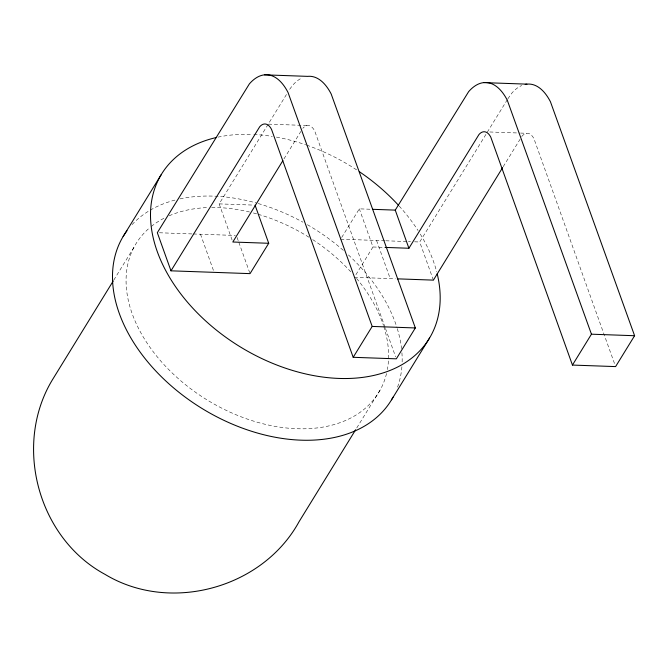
<?xml version="1.0" encoding="UTF-8"?>
<svg xmlns="http://www.w3.org/2000/svg" width="668" height="668" viewBox="0 0 668 668"><rect width="100%" height="100%" fill="white"/><g stroke="black" fill="none" stroke-linecap="round" stroke-linejoin="round"><path stroke-width="0.5" stroke-dasharray="3.34 2.5" d="M113.794 280.067L133.951 247.319M232.105 240.062L219.154 203.882L286.939 93.737M283.967 158.884L300.834 131.471M341.707 237.457L359.317 208.85L371.642 209.284M355.894 274.723L372.969 246.985L359.317 208.85M433.39 280.126L419.704 241.991L507.296 99.716M507.847 98.831L511.78 93.194A70.933 33.734 -88 0 1 521.725 85.529M503.188 166.708L520.096 139.245M356.762 427.938L380.727 388.993M289.67 89.295L292.526 85.42A70.933 33.734 -88 0 1 302.462 77.755M521.733 136.581L522.117 136.063A21.693 10.321 -88 0 1 533.941 138.694L614.894 364.636M268.444 124.139L307.489 125.526M489.761 131.98L519.554 133.041M520.581 133.074L526.751 133.291M219.154 203.882L254.032 205.118M159.385 232.765L192.259 233.934M193.286 233.967L235.361 235.453M340.647 239.186L384.768 240.747M385.795 240.789L407.371 241.549M408.399 241.591L410.453 241.657M414.561 241.808L419.738 241.991M372.969 246.985L385.294 247.419M354.299 277.32L395.339 278.773M376.552 240.463L390.204 278.589M385.119 327.487L314.686 130.92A21.693 10.321 -88 0 0 302.854 128.289M385.469 328.464L395.64 356.871M237.082 237.449L238.484 241.357M238.835 242.342L249.69 272.653M200.483 234.218L213.785 271.375M217.993 137.14A157.08 105.911 31.6 0 1 252.83 134.427M253.84 134.477A157.08 105.911 31.6 0 1 272.302 136.406M276.41 137.107A157.08 105.911 31.6 0 1 305.694 144.797M306.637 145.123A157.08 105.911 31.6 0 1 357.63 170.54M399.138 206.02A157.08 105.911 31.6 0 1 418.076 230.569M420.264 234.05A157.08 105.911 31.6 0 1 436.697 271.843M132.072 224.623A157.08 105.911 31.6 0 1 176.026 199.816M179.993 198.889A157.08 105.911 31.6 0 1 256.32 203.005M258.207 203.54A157.08 105.911 31.6 0 1 302.93 222.185M307.405 224.707A157.08 105.911 31.6 0 1 343.945 250.884M348.429 254.934A157.08 105.911 31.6 0 1 396.976 327.629M397.285 328.623A157.08 105.911 31.6 0 1 401.535 348.629M401.919 352.737A157.08 105.911 31.6 0 1 402.119 362.816M401.894 366.757A157.08 105.911 31.6 0 1 397.502 387.24M386.547 373.479A142.359 95.983 31.6 0 1 207.022 399.89A142.359 95.983 31.6 0 1 149.741 227.721M151.277 226.46A142.359 95.983 31.6 0 1 165.589 217.442M169.171 215.789A142.359 95.983 31.6 0 1 207.648 207.581M211.656 207.489A142.359 95.983 31.6 0 1 249.465 211.99M253.389 212.975A142.359 95.983 31.6 0 1 257.205 214.019M258.157 214.294A142.359 95.983 31.6 0 1 309.209 237.382M312.699 239.62A142.359 95.983 31.6 0 1 350.733 271.751M356.57 278.431A142.359 95.983 31.6 0 1 383.474 325.483M383.791 326.443A142.359 95.983 31.6 0 1 387.373 369.571"/><path stroke-width="1" d="M123.137 236.522L161.138 174.774M113.251 280.952L52.246 380.075C13.001 445.214 37.992 538.208 105.018 574.355C170.031 613.692 262.591 588.341 299.022 521.758L355.668 429.708M255.059 205.151L268.711 243.286L250.041 273.63L170.983 270.824L259.702 126.761A21.693 10.321 -88 0 1 271.534 129.392L353.188 357.305L396.341 358.833L415.337 327.955L331.194 94.021A70.933 33.734 -88 0 0 307.672 76.369L264.52 74.841M282.873 160.654L232.806 242.016L268.711 243.286M385.294 247.419L408.908 248.254L395.256 210.119L468.627 91.666A70.933 33.734 -88 0 1 507.304 100.258L591.447 334.192L572.443 365.07L615.595 366.598L634.6 335.728L550.457 101.787A70.933 33.734 -88 0 0 525.19 84.418M408.908 248.254L478.964 134.535A21.693 10.321 -88 0 1 490.788 137.157L572.443 365.07M353.188 357.305L372.185 326.427L288.042 92.493A70.933 33.734 -88 0 0 249.373 83.892L157.322 232.689L170.983 270.824M502.645 167.593L433.39 280.126L397.393 278.848M391.54 399.798L429.541 338.041M483.774 82.615L526.927 84.143M372.669 209.318L395.256 210.119M372.185 326.427L415.337 327.955M591.447 334.192L634.6 335.728M437.198 273.822A157.08 105.911 31.6 0 1 342.116 378.514A157.08 105.911 31.6 0 1 165.188 269.546A157.08 105.911 31.6 0 1 215.998 137.591M359.334 171.684A157.08 105.911 31.6 0 1 398.445 205.251M393.009 397.218A157.08 105.911 31.6 0 1 200.35 407.438A157.08 105.911 31.6 0 1 126.987 230.752"/></g></svg>
